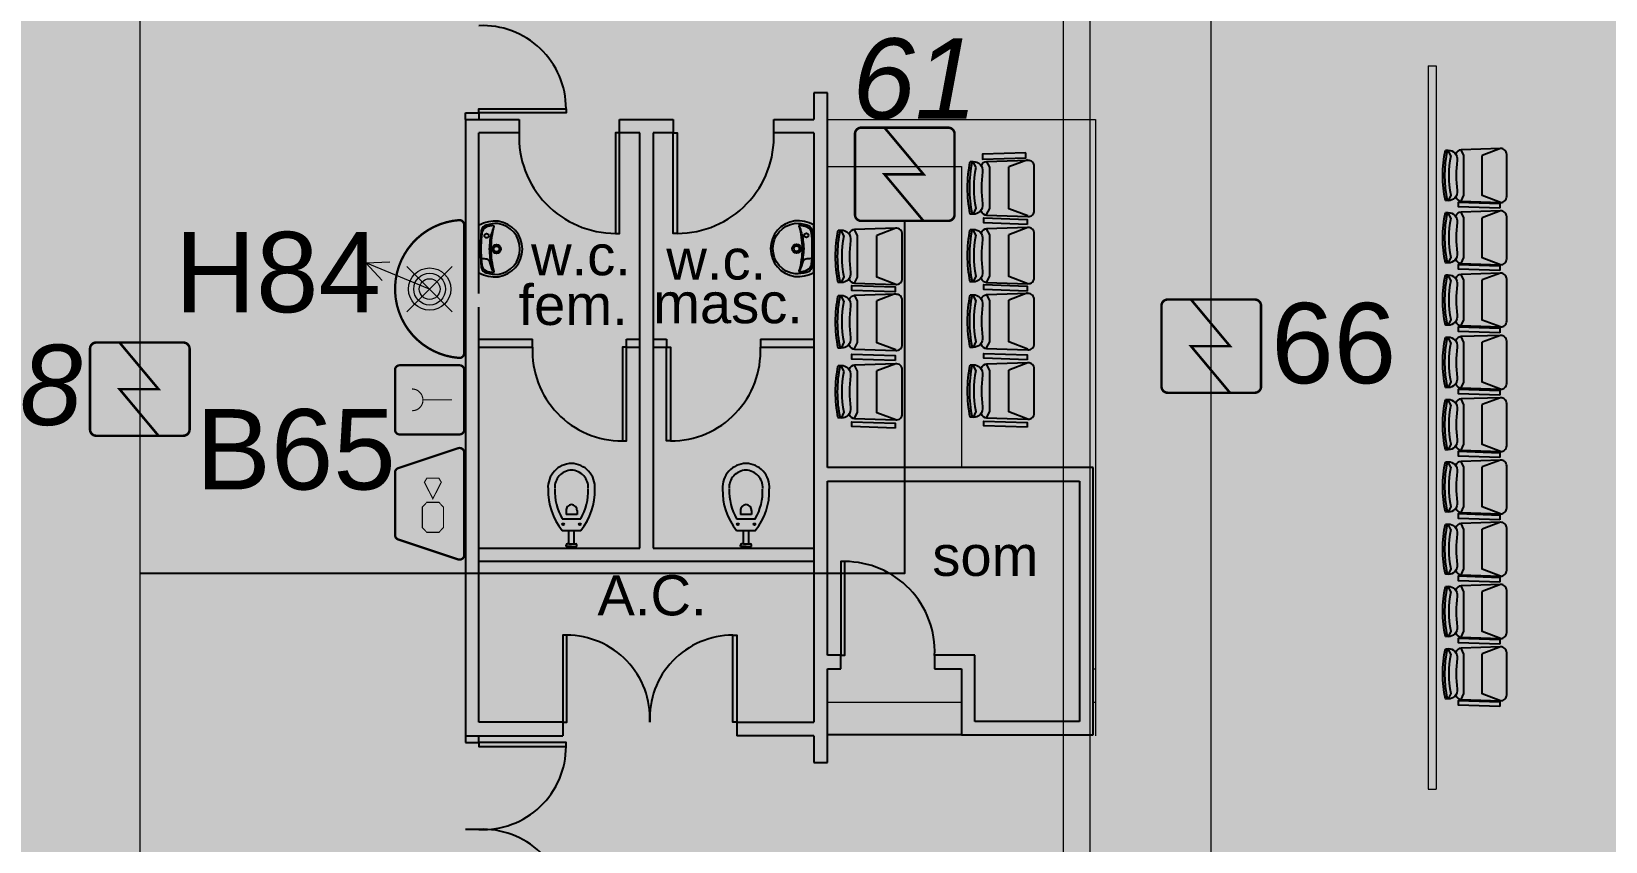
# Model space of a CAD drawing. Header units: metres. Extents: x -331 to 2982, y 362 to 2539.
# Drawn here: x 846.32 to 858.07, y 1572.38 to 1578.43 of the extents above; entities that cross this region are included whole.
import ezdxf

# ---------------------------------------------------------------- set-up
doc = ezdxf.new("R2010")
doc.units = ezdxf.units.M
doc.layers.get('0').update_dxf_attribs({"color": 251})
doc.layers.add('_corredores', color=251, linetype='Continuous', plot=False)
doc.layers.add('_salas', color=251, linetype='Continuous', plot=False)
for name, color, linetype in [('ALV', 251, 'Continuous'), ('CX', 251, 'Continuous'), ('DET. FUMAÇA', 1, 'Continuous'), ('Div', 251, 'Continuous'), ('Mob', 251, 'Continuous'), ('Texto_Salas', 251, 'Continuous')]:
    doc.layers.add(name, color=color, linetype=linetype)
doc.styles.add('DESTAQUE', font='arial.ttf', dxfattribs={"height": 0.4})
doc.styles.add('X3G_ENTITY_1416A9E1', font='arial.ttf', dxfattribs={"height": 0.6})
doc.styles.add('X3G_ENTITY_1416A9FE', font='arial.ttf', dxfattribs={"height": 0.6})
doc.styles.add('X3G_ENTITY_1416AA0A', font='arial.ttf', dxfattribs={"height": 0.6})
doc.styles.add('X3G_ENTITY_1416B5AE', font='arial.ttf', dxfattribs={"height": 0.6})
doc.styles.add('X3G_ENTITY_14229E26', font='arial.ttf', dxfattribs={"height": 0.6})

# ---------------------------------------------------------------- blocks, each defined once
blk = doc.blocks.new('Detector de fumaça')
at = {"layer": 'DET. FUMAÇA', "linetype": 'Continuous', "lineweight": 15, "const_width": 0.0187}
blk.add_lwpolyline([(774.599, 539.816), (775.249, 539.816, -0.414214), (775.296, 539.769), (775.296, 539.167, -0.414214), (775.249, 539.12), (774.599, 539.12, -0.414214), (774.553, 539.167), (774.553, 539.769, -0.414214)], format="xyb", close=True, dxfattribs=at)
blk.add_lwpolyline([(774.773, 539.816), (775.064, 539.468), (774.773, 539.468), (775.064, 539.12)], dxfattribs=at)
blk = doc.blocks.new('WEW')
at = {"color": 1, "lineweight": 0, "true_color": 0xe60000}
for p, q in [((1781.244, 994.005), (1781.439, 994.482)), ((1781.439, 994.482), (1781.308, 994.36)), ((1781.439, 994.482), (1781.447, 994.302)), ((1781.075, 994.175), (1781.413, 993.836)), ((1781.413, 994.175), (1781.075, 993.836))]:
    blk.add_line(p, q, dxfattribs=at)
at = {"color": 1, "true_color": 0xe60000, "const_width": 0.0172}
for points in [[(1779.259, 993.747), (1780.023, 993.747, 0.511918), (1780.056, 993.793), (1779.907, 994.24, 0.322823), (1779.874, 994.263), (1779.408, 994.263, 0.322823), (1779.375, 994.24), (1779.226, 993.793, 0.511918)], [(1780.193, 994.263), (1780.641, 994.263, -0.414214), (1780.675, 994.229), (1780.675, 993.782, -0.414214), (1780.641, 993.747), (1780.193, 993.747, -0.414214), (1780.159, 993.782), (1780.159, 994.229, -0.414214)], [(1780.764, 993.748), (1781.724, 993.748, 0.435311), (1781.759, 993.784, 0.930949), (1780.73, 993.784, 0.435311)]]:
    blk.add_lwpolyline(points, format="xyb", close=True, dxfattribs=at)
at = {"color": 1, "true_color": 0xe60000, "const_width": 0.0086}
for points in [[(1780.336, 994.135), (1780.338, 994.117), (1780.344, 994.099), (1780.351, 994.088), (1780.365, 994.073), (1780.373, 994.067), (1780.386, 994.06), (1780.397, 994.057), (1780.413, 994.055), (1780.421, 994.055), (1780.431, 994.056), (1780.45, 994.062), (1780.464, 994.07), (1780.477, 994.082), (1780.488, 994.096), (1780.494, 994.11), (1780.497, 994.122), (1780.498, 994.13), (1780.498, 994.136)], [(1780.417, 993.837), (1780.417, 994.055)]]:
    blk.add_lwpolyline(points, dxfattribs=at)
for points in [[(1779.463, 994.06), (1779.617, 994.06), (1779.652, 994.026), (1779.652, 993.936), (1779.617, 993.902), (1779.463, 993.902), (1779.428, 993.936), (1779.428, 994.026)], [(1779.832, 993.936), (1779.832, 994.026), (1779.802, 994.044), (1779.679, 993.981), (1779.802, 993.918)]]:
    blk.add_lwpolyline(points, close=True, dxfattribs=at)
at = {"color": 1, "lineweight": 0, "true_color": 0xe60000}
for radius in [0.158, 0.119, 0.0774]:
    blk.add_circle((1781.244, 994.005), radius, dxfattribs=at)
blk = doc.blocks.new('VASO')
at = {"layer": 'Mob'}
for p, q in [((302.351, 172.465), (302.38, 172.465)), ((302.38, 172.465), (302.38, 172.383)), ((302.411, 172.354), (302.411, 172.494)), ((302.499, 172.354), (302.499, 172.494)), ((302.599, 172.444), (302.499, 172.444)), ((302.599, 172.444), (302.599, 172.455)), ((302.599, 172.404), (302.599, 172.444)), ((302.619, 172.464), (302.609, 172.464)), ((302.619, 172.424), (302.619, 172.464)), ((302.619, 172.424), (302.619, 172.383)), ((302.351, 172.383), (302.38, 172.383)), ((302.599, 172.404), (302.499, 172.404)), ((302.599, 172.404), (302.599, 172.393)), ((302.619, 172.383), (302.609, 172.383))]:
    blk.add_line(p, q, dxfattribs=at)
for centre in [(302.453, 172.486), (302.453, 172.362)]:
    blk.add_circle(centre, 0.00707, dxfattribs=at)
for centre, radius, start, end in [((302.178, 172.42), 0.179, 86.6811, 178.7962), ((302.178, 172.42), 0.129, 86.6811, 178.7962), ((302.205, 172.134), 0.464, 50.6979, 92.0637), ((302.205, 172.134), 0.414, 60.1325, 92.0637), ((302.178, 172.427), 0.179, 181.2038, 273.3189), ((302.178, 172.427), 0.129, 181.2038, 273.3189), ((302.349, 172.422), 0.043, 86.6811, 178.7962), ((302.349, 172.426), 0.043, 181.2038, 273.3189), ((302.609, 172.455), 0.00935, 90, 180), ((302.205, 172.713), 0.464, 267.9363, 309.3021), ((302.205, 172.713), 0.414, 267.9363, 299.8675), ((302.609, 172.393), 0.00935, 180, 270)]:
    blk.add_arc(centre, radius, start, end, dxfattribs=at)

msp = doc.modelspace()

# ---------------------------------------------------------------- hatches: boundary and pattern name
at = {"layer": '_corredores', "transparency": 33554508}
h = msp.add_hatch(color=256, dxfattribs=at)
h.dxf.hatch_style = 1
h.paths.add_polyline_path([(849.579, 1608.941), (849.579, 1612.216), (852.229, 1612.216), (852.229, 1614.651), (851.629, 1614.651), (851.629, 1624.564), (870.399, 1624.564), (870.399, 1626.4), (870.209, 1626.4), (870.209, 1626.597), (870.023, 1626.784), (866.324, 1626.785), (866.308, 1626.751), (866.204, 1626.834), (865.442, 1627.594), (864.014, 1627.594), (862.586, 1627.594), (861.776, 1626.785), (861.74, 1626.785), (861.736, 1626.784), (861.723, 1626.783), (861.705, 1626.783), (858.111, 1626.785), (857.764, 1626.438), (857.417, 1626.785), (853.824, 1626.785), (853.808, 1626.751), (853.704, 1626.834), (852.942, 1627.594), (851.514, 1627.594), (849.768, 1627.594), (849.768, 1626.834), (849.628, 1626.834), (849.628, 1629.914), (841.254, 1629.914), (841.254, 1628.074), (840.494, 1628.074), (840.494, 1627.116), (840.776, 1626.834), (840.394, 1626.452), (840.062, 1626.785), (836.454, 1626.785), (836.439, 1626.751), (836.334, 1626.834), (835.573, 1627.594), (834.144, 1627.594), (832.716, 1627.594), (831.906, 1626.785), (831.87, 1626.785), (831.867, 1626.784), (831.853, 1626.783), (831.835, 1626.783), (828.241, 1626.785), (827.894, 1626.438), (827.548, 1626.785), (823.954, 1626.785), (823.938, 1626.751), (823.834, 1626.834), (823.072, 1627.594), (821.644, 1627.594), (820.215, 1627.594), (819.405, 1626.785), (819.37, 1626.785), (819.366, 1626.784), (819.353, 1626.783), (819.335, 1626.783), (815.741, 1626.785), (815.394, 1626.438), (815.047, 1626.785), (811.454, 1626.785), (811.438, 1626.751), (811.334, 1626.834), (810.572, 1627.594), (809.144, 1627.594), (807.715, 1627.594), (806.906, 1626.785), (806.87, 1626.785), (806.866, 1626.784), (806.853, 1626.783), (806.835, 1626.783), (803.241, 1626.785), (802.894, 1626.438), (802.547, 1626.785), (798.954, 1626.785), (798.938, 1626.751), (798.834, 1626.834), (798.072, 1627.594), (796.644, 1627.594), (795.215, 1627.594), (794.406, 1626.785), (794.37, 1626.785), (794.366, 1626.784), (794.353, 1626.783), (794.335, 1626.783), (790.741, 1626.785), (790.394, 1626.438), (790.047, 1626.785), (786.454, 1626.785), (786.438, 1626.751), (786.334, 1626.834), (785.572, 1627.594), (784.144, 1627.594), (782.716, 1627.594), (781.906, 1626.785), (781.87, 1626.785), (781.866, 1626.784), (781.853, 1626.783), (781.835, 1626.783), (778.241, 1626.785), (777.894, 1626.438), (777.547, 1626.785), (773.954, 1626.785), (773.938, 1626.751), (773.834, 1626.834), (773.072, 1627.594), (771.644, 1627.594), (770.216, 1627.594), (769.406, 1626.785), (769.37, 1626.785), (769.367, 1626.784), (769.353, 1626.783), (769.335, 1626.783), (765.635, 1626.784), (765.449, 1626.597), (765.449, 1626.4), (765.259, 1626.4), (765.259, 1624.564), (770.104, 1624.564), (770.104, 1614.651), (770.414, 1614.651), (770.414, 1605.531), (765.029, 1605.531), (765.029, 1610.831), (763.829, 1610.831), (763.829, 1605.531), (755.929, 1605.531), (755.929, 1610.831), (754.829, 1610.831), (754.829, 1605.531), (746.079, 1605.531), (746.079, 1601.916), (748.449, 1601.916), (748.449, 1603.616), (748.049, 1603.616), (748.049, 1603.816), (754.474, 1603.816), (754.474, 1603.616), (754.149, 1603.616), (754.149, 1601.916), (754.474, 1601.916), (754.474, 1601.716), (754.474, 1601.191), (757.974, 1601.191), (757.974, 1603.591), (757.974, 1603.791), (768.029, 1603.791), (768.029, 1603.771), (768.834, 1603.771), (768.834, 1595.811), (768.004, 1595.811), (768.004, 1595.791), (762.364, 1595.791), (762.364, 1590.581), (754.174, 1590.581), (754.174, 1593.066), (752.499, 1593.066), (752.499, 1560.541), (752.299, 1560.541), (752.299, 1561.441), (751.199, 1561.441), (751.199, 1558.116), (752.299, 1558.116), (752.299, 1559.116), (752.499, 1559.116), (752.499, 1557.116), (755.419, 1557.116), (755.419, 1558.966), (753.924, 1558.966), (753.924, 1563.441), (754.189, 1563.441), (754.189, 1587.651), (760.824, 1587.651), (760.824, 1587.741), (768.929, 1587.741), (768.929, 1563.841), (770.329, 1563.841), (770.329, 1587.741), (771.929, 1587.741), (773.029, 1587.741), (775.879, 1587.741), (775.879, 1586.641), (777.179, 1586.641), (777.179, 1587.741), (788.779, 1587.741), (788.779, 1586.641), (790.079, 1586.641), (790.079, 1587.741), (802.329, 1587.741), (804.029, 1587.741), (844.979, 1587.741), (844.979, 1587.916), (845.279, 1587.916), (845.279, 1587.563), (845.279, 1563.241), (806.429, 1563.241), (806.429, 1563.441), (806.629, 1563.441), (806.629, 1565.791), (806.229, 1565.791), (806.229, 1585.191), (806.629, 1585.191), (806.629, 1587.541), (803.039, 1587.541), (803.039, 1576.841), (798.689, 1576.841), (796.094, 1576.841, -0.496898), (794.36, 1575.527), (793.559, 1573.063), (798.509, 1571.449), (798.509, 1560.721), (794.829, 1560.721), (794.829, 1560.541), (794.829, 1557.551), (801.129, 1557.551), (801.129, 1556.451), (802.329, 1556.451), (802.329, 1557.551), (805.229, 1557.551), (805.229, 1556.451), (806.429, 1556.451), (806.429, 1560.691), (845.279, 1560.691), (845.279, 1555.997), (846.404, 1555.997), (846.404, 1556.891), (846.054, 1556.891), (846.054, 1556.991), (846.454, 1556.991), (846.454, 1560.691), (849.204, 1560.691), (849.204, 1556.991), (849.604, 1556.991), (849.604, 1556.891), (849.254, 1556.891), (849.254, 1555.997), (850.479, 1555.997), (850.479, 1563.241), (849.579, 1563.241), (849.579, 1572.291), (849.579, 1575.941), (849.579, 1587.563), (849.579, 1588.141), (849.679, 1588.141), (849.679, 1587.991), (866.719, 1587.991), (870.339, 1587.991), (870.339, 1595.791), (866.429, 1595.791), (866.429, 1595.721), (852.429, 1595.721), (852.429, 1590.391), (849.579, 1590.391)])
h.paths.add_polyline_path([(845.139, 1595.841), (845.279, 1595.841), (845.279, 1590.341), (839.679, 1590.341), (775.879, 1590.341), (773.004, 1590.341), (773.004, 1595.811), (771.774, 1595.811), (771.774, 1603.766), (773.119, 1603.766), (773.119, 1603.821), (845.139, 1603.821)], flags=16)
h.paths.add_polyline_path([(846.026, 1605.531), (845.019, 1605.531), (845.019, 1609.931), (845.029, 1610.831), (843.829, 1610.831), (843.829, 1605.531), (835.029, 1605.531), (835.029, 1610.831), (833.829, 1610.831), (833.829, 1605.531), (825.029, 1605.531), (825.029, 1610.831), (823.829, 1610.831), (823.829, 1605.531), (815.029, 1605.531), (815.029, 1610.831), (813.829, 1610.831), (813.829, 1605.531), (805.029, 1605.531), (805.029, 1610.831), (803.829, 1610.831), (803.829, 1605.531), (795.029, 1605.531), (795.029, 1610.831), (793.829, 1610.831), (793.829, 1605.531), (785.029, 1605.531), (785.029, 1610.831), (783.829, 1610.831), (783.829, 1605.531), (775.029, 1605.531), (775.029, 1610.831), (773.999, 1610.831), (773.999, 1605.531), (773.214, 1605.531), (773.214, 1614.651), (773.144, 1614.651), (773.144, 1620.131), (775.164, 1620.131), (775.164, 1622.051), (773.644, 1622.051), (773.644, 1621.631), (773.184, 1621.631), (773.184, 1624.564), (845.949, 1624.563), (845.949, 1621.631), (845.489, 1621.631), (845.489, 1622.051), (843.989, 1622.051), (843.989, 1621.631), (843.969, 1620.131), (845.949, 1620.131), (845.949, 1614.651), (846.026, 1614.651)], flags=16)
h.paths.add_polyline_path([(865.19, 1593.806, -2.788173), (864.407, 1590.628), (864.569, 1590.706), (864.758, 1590.381), (866.058, 1591.278, -0.450063), (866.35, 1592.463), (865.616, 1593.862), (865.298, 1593.662)], flags=16)
h.paths.add_polyline_path([(845.264, 1626.452), (844.882, 1626.834), (845.264, 1627.216), (845.646, 1626.834)], flags=16)
h.paths.add_polyline_path([(851.514, 1626.452), (851.132, 1626.834), (851.514, 1627.216), (851.896, 1626.834)], flags=16)
h.paths.add_polyline_path([(834.144, 1626.452), (833.762, 1626.834), (834.144, 1627.216), (834.526, 1626.834)], flags=16)
h.paths.add_polyline_path([(864.014, 1626.452), (863.632, 1626.834), (864.014, 1627.216), (864.396, 1626.834)], flags=16)
h.paths.add_polyline_path([(821.644, 1626.452), (821.262, 1626.834), (821.644, 1627.216), (822.026, 1626.834)], flags=16)
h.paths.add_polyline_path([(809.526, 1626.834), (809.144, 1626.452), (808.762, 1626.834), (809.144, 1627.216)], flags=16)
h.paths.add_polyline_path([(797.026, 1626.834), (796.644, 1626.452), (796.262, 1626.834), (796.644, 1627.216)], flags=16)
h.paths.add_polyline_path([(784.526, 1626.834), (784.144, 1626.452), (783.762, 1626.834), (784.144, 1627.216)], flags=16)
h.paths.add_polyline_path([(772.026, 1626.834), (771.644, 1626.452), (771.262, 1626.834), (771.644, 1627.216)], flags=16)
h.paths.add_polyline_path([(767.575, 1593.944), (767.428, 1593.841), (767.223, 1594.085), (766.329, 1593.191, -0.414214), (766.329, 1592.392), (767.223, 1591.497), (767.428, 1591.741), (767.575, 1591.638, -3.171595)], flags=16)
at = {"layer": '_salas', "transparency": 33554559}
h = msp.add_hatch(color=256, dxfattribs=at)
h.dxf.hatch_style = 1
h.paths.add_polyline_path([(870.318, 1588.071), (866.698, 1588.071), (849.658, 1588.071), (849.658, 1588.221), (849.558, 1588.221), (849.558, 1587.643), (849.558, 1576.021), (849.558, 1572.371), (849.558, 1563.321), (850.458, 1563.321), (850.458, 1556.077), (849.233, 1556.077), (849.233, 1556.971), (849.583, 1556.971), (849.583, 1557.071), (849.183, 1557.071), (846.433, 1557.071), (846.033, 1557.071), (846.033, 1556.971), (846.383, 1556.971), (846.383, 1556.077), (845.258, 1556.077), (845.258, 1560.771), (818.108, 1560.771), (818.108, 1560.671), (818.108, 1552.611), (870.318, 1552.611)])
h = msp.add_hatch(color=256, dxfattribs=at)
h.dxf.hatch_style = 1
h.paths.add_polyline_path([(870.339, 1587.991), (866.719, 1587.991), (849.679, 1587.991), (849.679, 1588.141), (849.579, 1588.141), (849.579, 1587.563), (849.579, 1575.941), (849.579, 1572.291), (849.579, 1563.241), (850.479, 1563.241), (850.479, 1555.997), (849.254, 1555.997), (849.254, 1556.891), (849.604, 1556.891), (849.604, 1556.991), (849.204, 1556.991), (846.454, 1556.991), (846.054, 1556.991), (846.054, 1556.891), (846.404, 1556.891), (846.404, 1555.997), (845.279, 1555.997), (845.279, 1560.691), (818.129, 1560.691), (818.129, 1560.591), (818.129, 1552.531), (870.339, 1552.531)])

# ---------------------------------------------------------------- linework, layer by layer
at = {"layer": 'ALV', "color": 251}
for p, q in [((852.259, 1577.971), (852.159, 1577.971)), ((852.159, 1577.971), (852.159, 1577.771)), ((852.259, 1577.771), (852.259, 1577.971)), ((849.559, 1577.771), (849.559, 1573.171)), ((849.559, 1577.771), (849.959, 1577.771)), ((849.959, 1577.771), (849.959, 1577.671)), ((850.709, 1577.671), (850.709, 1577.771)), ((850.709, 1577.771), (851.109, 1577.771)), ((851.109, 1577.771), (851.109, 1577.671)), ((851.859, 1577.671), (851.859, 1577.771)), ((851.859, 1577.771), (852.159, 1577.771)), ((852.259, 1575.172), (852.259, 1577.771)), ((849.659, 1576.471), (849.659, 1577.671)), ((849.959, 1577.671), (849.659, 1577.671)), ((850.859, 1577.671), (850.709, 1577.671)), ((850.859, 1574.571), (850.859, 1577.671)), ((851.109, 1577.671), (850.959, 1577.671)), ((850.959, 1577.671), (850.959, 1574.571)), ((852.159, 1577.671), (851.859, 1577.671)), ((852.159, 1577.671), (852.159, 1573.271)), ((849.659, 1573.271), (849.659, 1576.371)), ((854.241, 1575.172), (852.259, 1575.172)), ((854.241, 1573.178), (854.241, 1575.172)), ((852.259, 1573.771), (852.259, 1575.072)), ((852.259, 1575.072), (854.141, 1575.072)), ((854.141, 1575.072), (854.141, 1573.278)), ((849.659, 1574.571), (850.859, 1574.571)), ((850.959, 1574.571), (852.159, 1574.571)), ((852.159, 1574.471), (849.659, 1574.471)), ((852.359, 1573.771), (852.259, 1573.771)), ((852.359, 1573.671), (852.359, 1573.771)), ((853.359, 1573.771), (853.059, 1573.771)), ((853.059, 1573.771), (853.059, 1573.671)), ((853.359, 1573.278), (853.359, 1573.771)), ((852.259, 1572.971), (852.259, 1573.671)), ((852.259, 1573.671), (852.359, 1573.671)), ((853.059, 1573.671), (853.259, 1573.671)), ((853.259, 1573.671), (853.259, 1573.178)), ((850.284, 1573.271), (849.659, 1573.271)), ((850.284, 1573.271), (850.284, 1573.171)), ((851.584, 1573.271), (851.584, 1573.171)), ((851.584, 1573.271), (852.159, 1573.271)), ((854.141, 1573.278), (853.359, 1573.278)), ((849.559, 1573.171), (850.284, 1573.171)), ((852.159, 1573.171), (851.584, 1573.171)), ((852.159, 1573.171), (852.159, 1572.971)), ((853.259, 1573.178), (854.241, 1573.178)), ((852.159, 1572.971), (852.259, 1572.971))]:
    msp.add_line(p, q, dxfattribs=at)
at = {"layer": 'CX', "color": 251, "ltscale": 0.8}
for p, q in [((849.559, 1577.771), (849.559, 1577.821)), ((849.559, 1577.821), (849.659, 1577.821)), ((849.659, 1577.821), (849.659, 1577.771)), ((849.559, 1573.171), (849.559, 1573.121)), ((849.659, 1573.121), (849.659, 1573.171)), ((849.559, 1573.121), (849.659, 1573.121)), ((849.659, 1572.471), (849.559, 1572.471))]:
    msp.add_line(p, q, dxfattribs=at)
for points in [[(849.659, 1577.821), (849.659, 1577.851), (850.309, 1577.851), (850.309, 1577.821)], [(850.709, 1577.671), (850.679, 1577.671), (850.679, 1576.921), (850.709, 1576.921)], [(851.109, 1577.671), (851.139, 1577.671), (851.139, 1576.921), (851.109, 1576.921)], [(850.284, 1573.271), (850.314, 1573.271), (850.314, 1573.921), (850.284, 1573.921)], [(851.584, 1573.271), (851.554, 1573.271), (851.554, 1573.921), (851.584, 1573.921)], [(849.659, 1573.121), (849.659, 1573.091), (850.309, 1573.091), (850.309, 1573.121)]]:
    msp.add_lwpolyline(points, close=True, dxfattribs=at)
at = {"layer": 'CX', "color": 251, "ltscale": 8}
for points in [[(850.759, 1576.071), (850.729, 1576.071), (850.729, 1575.371), (850.759, 1575.371)], [(851.059, 1576.071), (851.089, 1576.071), (851.089, 1575.371), (851.059, 1575.371)], [(852.359, 1573.771), (852.389, 1573.771), (852.389, 1574.471), (852.359, 1574.471)]]:
    msp.add_lwpolyline(points, close=True, dxfattribs=at)
at = {"layer": 'CX', "color": 251, "ltscale": 0.8}
for centre, radius, start, end in [((849.688, 1577.851), 0.621, 0, 92.7064), ((850.679, 1577.642), 0.721, 177.6617, 270), ((851.139, 1577.642), 0.721, 270, 2.3383), ((850.314, 1573.3), 0.621, 357.2936, 90), ((851.554, 1573.3), 0.621, 90, 182.7064), ((849.688, 1573.091), 0.621, 267.2936, 0), ((849.688, 1571.851), 0.621, 0, 92.7064)]:
    msp.add_arc(centre, radius, start, end, dxfattribs=at)
at = {"layer": 'CX', "color": 251, "ltscale": 8}
for centre, start, end in [((850.729, 1576.042), 177.4911, 270), ((851.089, 1576.042), 270, 2.5089), ((852.389, 1573.8), 357.4911, 90)]:
    msp.add_arc(centre, 0.671, start, end, dxfattribs=at)
at = {"layer": 'Div', "color": 150, "linetype": 'Continuous', "lineweight": 0}
for p, q in [((847.128, 1593.416), (847.128, 1561.831)), ((855.123, 1567.643), (855.123, 1584.348))]:
    msp.add_line(p, q, dxfattribs=at)
at = {"layer": 'Div', "color": 230, "linetype": 'Continuous', "lineweight": 0}
for p, q in [((854.019, 1586.651), (854.019, 1564.652)), ((854.219, 1564.652), (854.219, 1586.651))]:
    msp.add_line(p, q, dxfattribs=at)
at = {"layer": 'Div', "lineweight": 0}
for p, q in [((856.741, 1578.171), (856.741, 1572.771)), ((856.741, 1578.171), (856.801, 1578.171)), ((856.801, 1578.171), (856.801, 1572.771)), ((849.659, 1576.131), (850.059, 1576.131)), ((850.759, 1576.131), (850.859, 1576.131)), ((850.959, 1576.131), (851.059, 1576.131)), ((851.759, 1576.131), (852.159, 1576.131)), ((849.659, 1576.071), (850.059, 1576.071)), ((850.759, 1576.071), (850.859, 1576.071)), ((850.959, 1576.071), (851.059, 1576.071)), ((851.759, 1576.071), (852.159, 1576.071)), ((856.741, 1572.771), (856.801, 1572.771))]:
    msp.add_line(p, q, dxfattribs=at)
at = {"layer": 'Div', "color": 251, "lineweight": 0}
for p, q in [((856.741, 1578.171), (856.741, 1572.771)), ((856.741, 1578.171), (856.801, 1578.171)), ((856.801, 1578.171), (856.801, 1572.771)), ((856.741, 1572.771), (856.801, 1572.771))]:
    msp.add_line(p, q, dxfattribs=at)
at = {"layer": 'Div', "color": 251}
for p, q in [((849.659, 1576.131), (850.059, 1576.131)), ((850.759, 1576.131), (850.859, 1576.131)), ((850.959, 1576.131), (851.059, 1576.131)), ((851.759, 1576.131), (852.159, 1576.131)), ((849.659, 1576.071), (850.059, 1576.071)), ((850.759, 1576.071), (850.859, 1576.071)), ((850.959, 1576.071), (851.059, 1576.071)), ((851.759, 1576.071), (852.159, 1576.071))]:
    msp.add_line(p, q, dxfattribs=at)
at = {"layer": 'Div', "lineweight": 0, "ltscale": 0.8}
for p, q in [((850.059, 1576.071), (850.059, 1576.131)), ((850.759, 1576.071), (850.759, 1576.131)), ((851.059, 1576.131), (851.059, 1576.071)), ((851.759, 1576.131), (851.759, 1576.071))]:
    msp.add_line(p, q, dxfattribs=at)
at = {"layer": 'Div', "color": 251, "ltscale": 0.8}
for p, q in [((850.059, 1576.071), (850.059, 1576.131)), ((850.759, 1576.071), (850.759, 1576.131)), ((851.059, 1576.131), (851.059, 1576.071)), ((851.759, 1576.131), (851.759, 1576.071))]:
    msp.add_line(p, q, dxfattribs=at)
at = {"layer": 'Div', "color": 150, "linetype": 'Continuous', "lineweight": -3, "true_color": 0x007fff}
msp.add_lwpolyline([(847.128, 1574.385), (852.836, 1574.385), (852.836, 1577.023)], dxfattribs=at)
at = {"layer": 'Mob', "color": 251, "lineweight": 0}
for p, q in [((852.259, 1577.771), (854.259, 1577.771)), ((854.259, 1577.771), (854.259, 1573.171)), ((852.259, 1577.421), (853.259, 1577.421)), ((853.259, 1577.421), (853.259, 1575.172)), ((854.241, 1573.671), (854.259, 1573.671)), ((852.259, 1573.421), (853.259, 1573.421)), ((854.241, 1573.421), (854.259, 1573.421))]:
    msp.add_line(p, q, dxfattribs=at)
at = {"layer": 'Mob', "color": 251}
for p, q in [((856.911, 1577.5), (856.891, 1577.542)), ((857.009, 1577.501), (856.988, 1577.545)), ((857.009, 1577.206), (857.009, 1577.501)), ((857.282, 1577.554), (857.146, 1577.503)), ((853.367, 1577.414), (853.346, 1577.457)), ((853.47, 1577.415), (853.447, 1577.461)), ((853.47, 1577.107), (853.47, 1577.415)), ((853.755, 1577.471), (853.612, 1577.417)), ((856.911, 1577.207), (856.891, 1577.165)), ((856.988, 1577.162), (857.009, 1577.206)), ((853.367, 1577.108), (853.346, 1577.064)), ((853.447, 1577.061), (853.47, 1577.107)), ((856.911, 1577.035), (856.891, 1577.076)), ((857.009, 1577.036), (856.988, 1577.08)), ((857.009, 1576.741), (857.009, 1577.036)), ((857.282, 1577.089), (857.146, 1577.038)), ((852.159, 1576.63), (852.159, 1576.982)), ((852.382, 1576.902), (852.361, 1576.946)), ((852.484, 1576.903), (852.462, 1576.949)), ((852.769, 1576.959), (852.627, 1576.906)), ((853.367, 1576.908), (853.346, 1576.951)), ((853.47, 1576.909), (853.447, 1576.955)), ((853.47, 1576.601), (853.47, 1576.909)), ((853.755, 1576.965), (853.612, 1576.911)), ((852.484, 1576.595), (852.484, 1576.903)), ((856.911, 1576.742), (856.891, 1576.7)), ((856.988, 1576.697), (857.009, 1576.741)), ((852.382, 1576.596), (852.361, 1576.553)), ((852.462, 1576.549), (852.484, 1576.595)), ((853.367, 1576.602), (853.346, 1576.558)), ((853.447, 1576.555), (853.47, 1576.601)), ((856.911, 1576.57), (856.891, 1576.611)), ((857.009, 1576.571), (856.988, 1576.615)), ((857.009, 1576.276), (857.009, 1576.571)), ((857.282, 1576.624), (857.146, 1576.573)), ((852.382, 1576.414), (852.361, 1576.457)), ((852.484, 1576.415), (852.462, 1576.461)), ((852.769, 1576.471), (852.627, 1576.417)), ((853.367, 1576.419), (853.346, 1576.463)), ((853.47, 1576.42), (853.447, 1576.466)), ((853.755, 1576.476), (853.612, 1576.423)), ((852.484, 1576.107), (852.484, 1576.415)), ((853.47, 1576.112), (853.47, 1576.42)), ((856.911, 1576.277), (856.891, 1576.235)), ((856.988, 1576.232), (857.009, 1576.276)), ((852.382, 1576.108), (852.361, 1576.064)), ((852.462, 1576.061), (852.484, 1576.107)), ((853.367, 1576.113), (853.346, 1576.07)), ((853.447, 1576.066), (853.47, 1576.112)), ((856.911, 1576.104), (856.891, 1576.146)), ((857.009, 1576.106), (856.988, 1576.15)), ((857.009, 1575.811), (857.009, 1576.106)), ((857.282, 1576.159), (857.146, 1576.108)), ((852.382, 1575.891), (852.361, 1575.935)), ((852.484, 1575.892), (852.462, 1575.938)), ((852.484, 1575.585), (852.484, 1575.892)), ((852.769, 1575.948), (852.627, 1575.895)), ((853.367, 1575.897), (853.346, 1575.94)), ((853.47, 1575.898), (853.447, 1575.944)), ((853.47, 1575.59), (853.47, 1575.898)), ((853.755, 1575.954), (853.612, 1575.9)), ((856.911, 1575.812), (856.891, 1575.77)), ((856.988, 1575.767), (857.009, 1575.811)), ((856.911, 1575.639), (856.891, 1575.681)), ((857.009, 1575.64), (856.988, 1575.685)), ((857.009, 1575.346), (857.009, 1575.64)), ((857.282, 1575.694), (857.146, 1575.643)), ((852.382, 1575.586), (852.361, 1575.542)), ((852.462, 1575.538), (852.484, 1575.585)), ((853.367, 1575.591), (853.346, 1575.547)), ((853.447, 1575.544), (853.47, 1575.59)), ((856.911, 1575.347), (856.891, 1575.305)), ((856.988, 1575.302), (857.009, 1575.346)), ((856.911, 1575.174), (856.891, 1575.216)), ((857.009, 1575.175), (856.988, 1575.219)), ((857.009, 1574.881), (857.009, 1575.175)), ((857.282, 1575.229), (857.146, 1575.178)), ((856.911, 1574.882), (856.891, 1574.84)), ((856.988, 1574.837), (857.009, 1574.881)), ((856.911, 1574.709), (856.891, 1574.751)), ((857.009, 1574.71), (856.988, 1574.754)), ((857.009, 1574.416), (857.009, 1574.71)), ((857.282, 1574.764), (857.146, 1574.713)), ((856.911, 1574.417), (856.891, 1574.375)), ((856.988, 1574.372), (857.009, 1574.416)), ((856.911, 1574.244), (856.891, 1574.286)), ((857.009, 1574.245), (856.988, 1574.289)), ((857.009, 1573.951), (857.009, 1574.245)), ((857.282, 1574.299), (857.146, 1574.248)), ((856.911, 1573.952), (856.891, 1573.91)), ((856.988, 1573.907), (857.009, 1573.951)), ((856.911, 1573.779), (856.891, 1573.821)), ((857.009, 1573.78), (856.988, 1573.824)), ((857.009, 1573.486), (857.009, 1573.78)), ((857.282, 1573.834), (857.146, 1573.783)), ((856.911, 1573.487), (856.891, 1573.445)), ((856.988, 1573.442), (857.009, 1573.486))]:
    msp.add_line(p, q, dxfattribs=at)
at = {"layer": 'Mob', "color": 251, "ltscale": 0.8}
msp.add_line((853.259, 1573.178), (852.259, 1573.178), dxfattribs=at)
at = {"layer": 'Mob', "color": 251}
for points in [[(853.739, 1577.522), (853.416, 1577.511), (853.416, 1577.474), (853.739, 1577.485)], [(857.277, 1577.108), (856.968, 1577.119), (856.968, 1577.154), (857.277, 1577.143)], [(853.75, 1576.988), (853.427, 1576.999), (853.427, 1577.036), (853.75, 1577.025)], [(857.277, 1576.643), (856.968, 1576.654), (856.968, 1576.689), (857.277, 1576.678)], [(852.765, 1576.484), (852.442, 1576.495), (852.442, 1576.532), (852.765, 1576.521)], [(853.75, 1576.49), (853.427, 1576.501), (853.427, 1576.538), (853.75, 1576.527)], [(857.277, 1576.178), (856.968, 1576.189), (856.968, 1576.224), (857.277, 1576.213)], [(852.765, 1575.972), (852.442, 1575.983), (852.442, 1576.019), (852.765, 1576.008)], [(853.75, 1575.977), (853.427, 1575.988), (853.427, 1576.025), (853.75, 1576.014)], [(857.277, 1575.713), (856.968, 1575.723), (856.968, 1575.759), (857.277, 1575.748)], [(852.765, 1575.467), (852.442, 1575.478), (852.442, 1575.515), (852.765, 1575.504)], [(853.75, 1575.473), (853.427, 1575.484), (853.427, 1575.52), (853.75, 1575.509)], [(857.277, 1575.248), (856.968, 1575.258), (856.968, 1575.294), (857.277, 1575.283)], [(857.277, 1574.783), (856.968, 1574.793), (856.968, 1574.829), (857.277, 1574.818)], [(857.277, 1574.318), (856.968, 1574.328), (856.968, 1574.364), (857.277, 1574.353)], [(857.277, 1573.853), (856.968, 1573.863), (856.968, 1573.899), (857.277, 1573.888)], [(857.277, 1573.388), (856.968, 1573.398), (856.968, 1573.434), (857.277, 1573.423)]]:
    msp.add_lwpolyline(points, close=True, dxfattribs=at)
for points in [[(856.87, 1577.541), (856.891, 1577.542, -0.46106), (856.958, 1577.467, 0.062207), (856.958, 1577.24, -0.46106), (856.891, 1577.165), (856.87, 1577.166, -0.102212)], [(853.325, 1577.457), (853.346, 1577.457, -0.46106), (853.417, 1577.38, 0.062207), (853.417, 1577.142, -0.46106), (853.346, 1577.064), (853.325, 1577.065, -0.102212)], [(856.87, 1577.076), (856.891, 1577.076, -0.46106), (856.958, 1577.002, 0.062207), (856.958, 1576.775, -0.46106), (856.891, 1576.7), (856.87, 1576.701, -0.102212)], [(849.67, 1576.804, 0.019765), (849.675, 1576.678, 0.055725), (849.677, 1576.66, 0.26837), (849.713, 1576.627, 0.08527), (849.801, 1576.615, 0.373975), (849.965, 1576.804, 0.373975), (849.801, 1576.994, 0.08527), (849.713, 1576.982, 0.26837), (849.677, 1576.948, 0.055725), (849.675, 1576.93, 0.019765)], [(852.148, 1576.807, -0.019765), (852.143, 1576.681, -0.055725), (852.141, 1576.663, -0.26837), (852.105, 1576.63, -0.08527), (852.018, 1576.618, -0.373975), (851.853, 1576.807, -0.373975), (852.018, 1576.996, -0.08527), (852.105, 1576.984, -0.26837), (852.141, 1576.951, -0.055725), (852.143, 1576.933, -0.019765)], [(852.34, 1576.945), (852.361, 1576.946, -0.46106), (852.432, 1576.868, 0.062207), (852.432, 1576.63, -0.46106), (852.361, 1576.553), (852.34, 1576.553, -0.102212)], [(853.325, 1576.951), (853.346, 1576.951, -0.46106), (853.417, 1576.874, 0.062207), (853.417, 1576.636, -0.46106), (853.346, 1576.558), (853.325, 1576.559, -0.102212)], [(856.87, 1576.611), (856.891, 1576.611, -0.46106), (856.958, 1576.537, 0.062207), (856.958, 1576.31, -0.46106), (856.891, 1576.235), (856.87, 1576.236, -0.102212)], [(852.34, 1576.457), (852.361, 1576.457, -0.46106), (852.432, 1576.379, 0.062207), (852.432, 1576.142, -0.46106), (852.361, 1576.064), (852.34, 1576.065, -0.102212)], [(853.325, 1576.462), (853.346, 1576.463, -0.46106), (853.417, 1576.385, 0.062207), (853.417, 1576.147, -0.46106), (853.346, 1576.07), (853.325, 1576.07, -0.102212)], [(856.87, 1576.146), (856.891, 1576.146, -0.46106), (856.958, 1576.072, 0.062207), (856.958, 1575.845, -0.46106), (856.891, 1575.77), (856.87, 1575.771, -0.102212)], [(852.34, 1575.934), (852.361, 1575.935, -0.46106), (852.432, 1575.857, 0.062207), (852.432, 1575.62, -0.46106), (852.361, 1575.542), (852.34, 1575.543, -0.102212)], [(853.325, 1575.94), (853.346, 1575.94, -0.46106), (853.417, 1575.863, 0.062207), (853.417, 1575.625, -0.46106), (853.346, 1575.547), (853.325, 1575.548, -0.102212)], [(856.87, 1575.681), (856.891, 1575.681, -0.46106), (856.958, 1575.607, 0.062207), (856.958, 1575.38, -0.46106), (856.891, 1575.305), (856.87, 1575.306, -0.102212)], [(856.87, 1575.216), (856.891, 1575.216, -0.46106), (856.958, 1575.142, 0.062207), (856.958, 1574.914, -0.46106), (856.891, 1574.84), (856.87, 1574.841, -0.102212)], [(856.87, 1574.751), (856.891, 1574.751, -0.46106), (856.958, 1574.677, 0.062207), (856.958, 1574.449, -0.46106), (856.891, 1574.375), (856.87, 1574.376, -0.102212)], [(856.87, 1574.285), (856.891, 1574.286, -0.46106), (856.958, 1574.212, 0.062207), (856.958, 1573.984, -0.46106), (856.891, 1573.91), (856.87, 1573.911, -0.102212)], [(856.87, 1573.82), (856.891, 1573.821, -0.46106), (856.958, 1573.747, 0.062207), (856.958, 1573.519, -0.46106), (856.891, 1573.445), (856.87, 1573.446, -0.102212)]]:
    msp.add_lwpolyline(points, format="xyb", close=True, dxfattribs=at)
for points in [[(856.947, 1577.194, 0.320836), (856.988, 1577.162), (857.282, 1577.152, 0.430564), (857.328, 1577.197), (857.328, 1577.51, 0.430564), (857.282, 1577.554), (856.988, 1577.545, 0.320836), (856.947, 1577.513)], [(853.405, 1577.089, 0.320836), (853.447, 1577.056), (853.755, 1577.046, 0.430564), (853.803, 1577.092), (853.803, 1577.42, 0.430564), (853.755, 1577.466), (853.447, 1577.456, 0.320836), (853.405, 1577.423)], [(856.947, 1576.729, 0.320836), (856.988, 1576.697), (857.282, 1576.687, 0.430564), (857.328, 1576.731), (857.328, 1577.045, 0.430564), (857.282, 1577.089), (856.988, 1577.08, 0.320836), (856.947, 1577.048)], [(849.766, 1576.979, 0.09339), (849.713, 1576.966, 0.281673), (849.68, 1576.921, 0.022774), (849.674, 1576.831), (849.674, 1576.804), (849.674, 1576.777, 0.022774), (849.68, 1576.687, 0.281673), (849.713, 1576.642, 0.09339), (849.766, 1576.63)], [(849.766, 1576.979, -0.557482), (849.771, 1576.971, 0.068592), (849.741, 1576.867, 0.02486), (849.736, 1576.804, 0.02486), (849.741, 1576.741, 0.068592), (849.771, 1576.637, -0.557482), (849.766, 1576.63)], [(849.771, 1576.972, 0.072415), (849.748, 1576.804, 0.072415), (849.771, 1576.637)], [(852.052, 1576.981, 0.557482), (852.047, 1576.974, -0.068592), (852.077, 1576.87, -0.02486), (852.082, 1576.807, -0.02486), (852.077, 1576.744, -0.068592), (852.047, 1576.64, 0.557482), (852.052, 1576.632)], [(852.047, 1576.974, -0.072415), (852.07, 1576.807, -0.072415), (852.047, 1576.639)], [(852.052, 1576.981, -0.09339), (852.105, 1576.969, -0.281673), (852.138, 1576.924, -0.022774), (852.144, 1576.834), (852.144, 1576.807), (852.144, 1576.78, -0.022774), (852.138, 1576.69, -0.281673), (852.105, 1576.645, -0.09339), (852.052, 1576.632)], [(852.42, 1576.582, 0.320836), (852.462, 1576.549), (852.769, 1576.539, 0.430564), (852.818, 1576.585), (852.818, 1576.913, 0.430564), (852.769, 1576.959), (852.462, 1576.949, 0.320836), (852.42, 1576.916)], [(853.405, 1576.588, 0.320836), (853.447, 1576.555), (853.755, 1576.545, 0.430564), (853.803, 1576.591), (853.803, 1576.919, 0.430564), (853.755, 1576.965), (853.447, 1576.955, 0.320836), (853.405, 1576.922)], [(849.77, 1576.64, -0.467154), (849.763, 1576.642, -0.039312), (849.74, 1576.709, 0.320715), (849.719, 1576.728, 0.032811), (849.682, 1576.732)], [(852.048, 1576.642, 0.467154), (852.055, 1576.645, 0.039312), (852.078, 1576.712, -0.320715), (852.099, 1576.731, -0.032811), (852.137, 1576.735)], [(856.947, 1576.264, 0.320836), (856.988, 1576.232), (857.282, 1576.222, 0.430564), (857.328, 1576.266), (857.328, 1576.58, 0.430564), (857.282, 1576.624), (856.988, 1576.615, 0.320836), (856.947, 1576.583)], [(852.42, 1576.089, 0.320836), (852.462, 1576.056), (852.769, 1576.046, 0.430564), (852.818, 1576.092), (852.818, 1576.42, 0.430564), (852.769, 1576.466), (852.462, 1576.456, 0.320836), (852.42, 1576.423)], [(853.405, 1576.095, 0.320836), (853.447, 1576.062), (853.755, 1576.051, 0.430564), (853.803, 1576.098), (853.803, 1576.425, 0.430564), (853.755, 1576.472), (853.447, 1576.461, 0.320836), (853.405, 1576.428)], [(856.947, 1575.799, 0.320836), (856.988, 1575.767), (857.282, 1575.757, 0.430564), (857.328, 1575.801), (857.328, 1576.115, 0.430564), (857.282, 1576.159), (856.988, 1576.15, 0.320836), (856.947, 1576.118)], [(852.42, 1575.572, 0.320836), (852.462, 1575.538), (852.769, 1575.528, 0.430564), (852.818, 1575.574), (852.818, 1575.902, 0.430564), (852.769, 1575.948), (852.462, 1575.938, 0.320836), (852.42, 1575.905)], [(853.405, 1575.577, 0.320836), (853.447, 1575.544), (853.755, 1575.534, 0.430564), (853.803, 1575.58), (853.803, 1575.908, 0.430564), (853.755, 1575.954), (853.447, 1575.944, 0.320836), (853.405, 1575.911)], [(856.947, 1575.334, 0.320836), (856.988, 1575.302), (857.282, 1575.292, 0.430564), (857.328, 1575.336), (857.328, 1575.65, 0.430564), (857.282, 1575.694), (856.988, 1575.685, 0.320836), (856.947, 1575.653)], [(856.947, 1574.869, 0.320836), (856.988, 1574.837), (857.282, 1574.827, 0.430564), (857.328, 1574.871), (857.328, 1575.185, 0.430564), (857.282, 1575.229), (856.988, 1575.219, 0.320836), (856.947, 1575.188)], [(856.947, 1574.403, 0.320836), (856.988, 1574.372), (857.282, 1574.362, 0.430564), (857.328, 1574.406), (857.328, 1574.72, 0.430564), (857.282, 1574.764), (856.988, 1574.754, 0.320836), (856.947, 1574.723)], [(856.947, 1573.938, 0.320836), (856.988, 1573.907), (857.282, 1573.897, 0.430564), (857.328, 1573.941), (857.328, 1574.255, 0.430564), (857.282, 1574.299), (856.988, 1574.289, 0.320836), (856.947, 1574.258)], [(856.947, 1573.473, 0.320836), (856.988, 1573.442), (857.282, 1573.432, 0.430564), (857.328, 1573.476), (857.328, 1573.79, 0.430564), (857.282, 1573.834), (856.988, 1573.824, 0.320836), (856.947, 1573.793)]]:
    msp.add_lwpolyline(points, format="xyb", dxfattribs=at)
for points in [[(857.282, 1577.152), (857.146, 1577.204), (857.146, 1577.503)], [(853.755, 1577.051), (853.612, 1577.104), (853.612, 1577.417)], [(857.282, 1576.687), (857.146, 1576.739), (857.146, 1577.038)], [(852.769, 1576.539), (852.627, 1576.593), (852.627, 1576.906)], [(853.755, 1576.545), (853.612, 1576.599), (853.612, 1576.911)], [(857.282, 1576.222), (857.146, 1576.274), (857.146, 1576.573)], [(852.769, 1576.051), (852.627, 1576.104), (852.627, 1576.417)], [(853.755, 1576.056), (853.612, 1576.11), (853.612, 1576.423)], [(857.282, 1575.757), (857.146, 1575.809), (857.146, 1576.108)], [(852.769, 1575.528), (852.627, 1575.582), (852.627, 1575.895)], [(853.755, 1575.534), (853.612, 1575.588), (853.612, 1575.9)], [(857.282, 1575.292), (857.146, 1575.344), (857.146, 1575.643)], [(857.282, 1574.827), (857.146, 1574.879), (857.146, 1575.178)], [(857.282, 1574.362), (857.146, 1574.414), (857.146, 1574.713)], [(857.282, 1573.897), (857.146, 1573.948), (857.146, 1574.248)], [(857.282, 1573.432), (857.146, 1573.483), (857.146, 1573.783)]]:
    msp.add_lwpolyline(points, dxfattribs=at)
for centre, radius in [((849.716, 1576.903), 0.0158), ((852.102, 1576.906), 0.0158), ((849.79, 1576.804), 0.0328), ((849.79, 1576.804), 0.0203), ((852.029, 1576.807), 0.0328), ((852.029, 1576.807), 0.0203)]:
    msp.add_circle(centre, radius, dxfattribs=at)
for centre, radius, start, end in [((857.775, 1577.353), 0.91, 168.0887, 191.9159), ((857.601, 1577.353), 0.706, 168.0414, 191.9586), ((854.27, 1577.261), 0.951, 168.0887, 191.9159), ((854.088, 1577.261), 0.737, 168.0414, 191.9586), ((857.775, 1576.888), 0.91, 168.0887, 191.9159), ((857.601, 1576.888), 0.706, 168.0414, 191.9586), ((849.784, 1576.747), 0.266, 85.9061, 117.7353), ((849.774, 1576.804), 0.209, 0, 82.0182), ((852.044, 1576.807), 0.209, 97.9818, 180), ((852.034, 1576.749), 0.266, 62.2647, 94.0939), ((853.284, 1576.749), 0.951, 168.0887, 191.9159), ((854.27, 1576.755), 0.951, 168.0887, 191.9159), ((854.088, 1576.755), 0.737, 168.0414, 191.9586), ((849.774, 1576.804), 0.209, 277.9818, 0), ((852.044, 1576.807), 0.209, 180, 262.0182), ((853.103, 1576.749), 0.737, 168.0414, 191.9586), ((849.784, 1576.862), 0.266, 241.9123, 274.0939), ((852.034, 1576.865), 0.266, 265.9061, 298.0877), ((857.775, 1576.423), 0.91, 168.0887, 191.9159), ((857.601, 1576.423), 0.706, 168.0414, 191.9586), ((853.284, 1576.261), 0.951, 168.0887, 191.9159), ((854.27, 1576.266), 0.951, 168.0887, 191.9159), ((853.103, 1576.261), 0.737, 168.0414, 191.9586), ((854.088, 1576.266), 0.737, 168.0414, 191.9586), ((857.775, 1575.958), 0.91, 168.0887, 191.9159), ((857.601, 1575.958), 0.706, 168.0414, 191.9586), ((853.284, 1575.738), 0.951, 168.0887, 191.9159), ((853.103, 1575.738), 0.737, 168.0414, 191.9586), ((854.27, 1575.744), 0.951, 168.0887, 191.9159), ((854.088, 1575.744), 0.737, 168.0414, 191.9586), ((857.775, 1575.493), 0.91, 168.0887, 191.9159), ((857.601, 1575.493), 0.706, 168.0414, 191.9586), ((857.775, 1575.028), 0.91, 168.0887, 191.9159), ((857.601, 1575.028), 0.706, 168.0414, 191.9586), ((857.775, 1574.563), 0.91, 168.0887, 191.9159), ((857.601, 1574.563), 0.706, 168.0414, 191.9586), ((857.775, 1574.098), 0.91, 168.0887, 191.9159), ((857.601, 1574.098), 0.706, 168.0414, 191.9586), ((857.775, 1573.633), 0.91, 168.0887, 191.9159), ((857.601, 1573.633), 0.706, 168.0414, 191.9586)]:
    msp.add_arc(centre, radius, start, end, dxfattribs=at)

# ---------------------------------------------------------------- block references
at = {"lineweight": 0, "rotation": 90}
msp.add_blockref('WEW', (1843.296, -204.739), dxfattribs=at)
at = {"layer": 'DET. FUMAÇA', "linetype": 'Continuous', "lineweight": 0}
for p in [(77.912, 1037.894), (80.199, 1036.611), (72.204, 1036.29)]:
    msp.add_blockref('Detector de fumaça', p, dxfattribs=at)
at = {"layer": 'Mob', "color": 251, "rotation": 270}
for p in [(677.926, 1877.202), (679.228, 1877.202)]:
    msp.add_blockref('VASO', p, dxfattribs=at)

# ---------------------------------------------------------------- texts
at = {"layer": 'Div', "color": 5, "linetype": 'Continuous', "lineweight": 0, "true_color": 0x0000ff, "char_height": 0.6, "attachment_point": 1}
for s, insert, style in [('{\\fArial|b0|i1|c0|p34;61}', (852.446, 1578.377), 'X3G_ENTITY_1416A9FE'), ('66', (855.571, 1576.402), 'X3G_ENTITY_1416AA0A'), ('{\\fArial|b0|i1|c0|p34;28}', (845.767, 1576.09), 'X3G_ENTITY_1416A9E1')]:
    msp.add_mtext_dynamic_manual_height_columns(s, width=13.3188, gutter_width=2.5, heights=[0], dxfattribs=dict(at, insert=insert, style=style))
at = {"layer": 'Div', "color": 96, "linetype": 'Continuous', "lineweight": 0, "true_color": 0x008000, "insert": (847.39, 1576.932), "char_height": 0.6, "width": 13.3188, "attachment_point": 1, "style": 'X3G_ENTITY_14229E26'}
msp.add_mtext('H84', dxfattribs=at)
at = {"layer": 'Div', "color": 6, "linetype": 'Continuous', "lineweight": 0, "true_color": 0xff00ff, "insert": (847.547, 1575.609), "char_height": 0.6, "attachment_point": 1, "style": 'X3G_ENTITY_1416B5AE'}
msp.add_mtext_dynamic_manual_height_columns('B65', width=13.3188, gutter_width=2.5, heights=[0], dxfattribs=at)
at = {"layer": 'Texto_Salas', "color": 251, "style": 'DESTAQUE'}
for s, p in [('w.c.', (850.048, 1576.608)), ('w.c.', (851.057, 1576.576)), ('fem.', (849.954, 1576.237)), ('masc.', (850.959, 1576.25)), ('som', (853.042, 1574.364)), ('A.C.', (850.543, 1574.069))]:
    msp.add_text(s, height=0.3, dxfattribs=at).set_placement(p)

doc.saveas('drawing.dxf')
